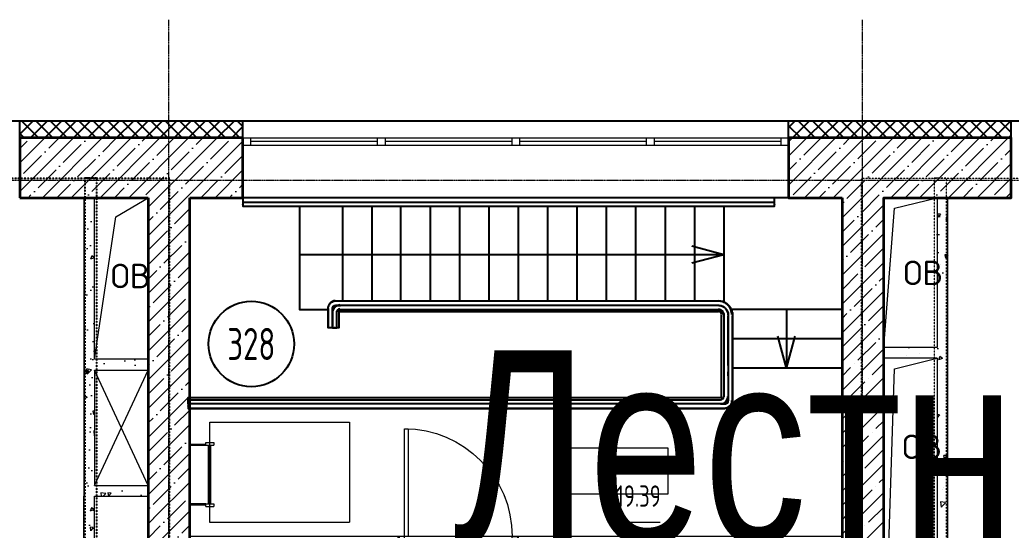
# Model space of a CAD drawing. Header units: millimetres. Extents: x 0 to 168960, y -92093 to 443706.
# Drawn here: x 34549 to 43835, y 348876 to 353653 of the extents above; entities that cross this region are included whole.
import ezdxf
from ezdxf.enums import TextEntityAlignment as Align

# ---------------------------------------------------------------- set-up
doc = ezdxf.new("R2018")
doc.units = ezdxf.units.MM
for name, pattern in [('334', [5, 4, -1]), ('HIDDEN', [0.375, 0.25, -0.125]), ('короткая штриховая', [282.222222, 141.111111, -141.111111]), ('осевая', [50.8, 31.75, -6.35, 6.35, -6.35])]:
    doc.linetypes.add(name, pattern=pattern)
for name, color, linetype, lineweight in [('_0', 7, 'Continuous', 15), ('АР_Двери', 250, 'Continuous', 9), ('АР_Названия помещений', 124, 'Continuous', 5), ('АР_Номер помещения', 1, 'Continuous', 25), ('АР_Окна БЛОК', 250, 'Continuous', 13), ('АР_Помещения_площадь', 19, 'Continuous', 9), ('АР_Фасад', 7, 'Continuous', 15), ('Балки.1', 7, 'Continuous', 9), ('Основная ГКЛ', 250, 'Continuous', 9), ('Специальное оборудование', 7, 'Continuous', 9)]:
    doc.layers.add(name, color=color, linetype=linetype, lineweight=lineweight)
doc.layers.add('АР_Сущ.Несущая стена', color=7, linetype='Continuous')
doc.styles.add('ISOCPEUR', font='isocpeur.ttf', dxfattribs={"height": 175})
doc.styles.add('PDF ISOCPEUR', font='isocpeur.ttf')
doc.styles.get("Standard").update_dxf_attribs({"font": 'arial.ttf'})
pattern_1 = [(45, (0, 65599.53), (-134.70384, 134.70384), []), (45, (134.7, 65599.53), (-134.70384, 134.70384), [238.125, -47.625, 0, -47.625])]
pattern_2 = [(225, (0, 65599.53), (67.35192, -67.35192), []), (315, (0, 65599.53), (67.35192, 67.35192), [])]

# ---------------------------------------------------------------- blocks, each defined once
blk = doc.blocks.new('ОКНО 5110')
at = {"layer": 'АР_Окна БЛОК', "color": 8, "ltscale": 0.1}
for points in [[(150061.5, -76460.3), (144951.5, -76460.3), (144951.5, -76390.3), (150061.5, -76390.3)], [(145021.5, -76460.3), (144951.5, -76460.3), (144951.5, -76390.3), (145021.5, -76390.3)], [(146282.4, -76460.3), (146212.4, -76460.3), (146212.4, -76390.3), (146282.4, -76390.3)], [(147543.3, -76460.3), (147473.3, -76460.3), (147473.3, -76390.3), (147543.3, -76390.3)], [(148802.4, -76460.3), (148732.4, -76460.3), (148732.4, -76390.3), (148802.4, -76390.3)], [(150061.5, -76460.3), (149991.5, -76460.3), (149991.5, -76390.3), (150061.5, -76390.3)]]:
    blk.add_lwpolyline(points, close=True, dxfattribs=at)
for points in [[(146212.4, -76425.3), (145021.5, -76425.3)], [(147473.3, -76425.3), (146282.4, -76425.3)], [(148732.4, -76425.3), (147543.3, -76425.3)], [(149991.5, -76425.3), (148802.4, -76425.3)]]:
    blk.add_lwpolyline(points, dxfattribs=at)
at = {"layer": 'АР_Фасад', "color": 8, "ltscale": 0.1}
blk.add_lwpolyline([(150061.5, -76950.3), (144951.5, -76950.3), (144951.5, -76390.3), (150061.5, -76390.3)], close=True, dxfattribs=at)
blk = doc.blocks.new('3 ЭТАЖ')
at = {"layer": 'АР_Сущ.Несущая стена', "ltscale": 0.1}
h = blk.add_hatch(dxfattribs=at)
h.set_pattern_fill('ANSI37', color=8, scale=30, angle=180)
h.set_pattern_definition(pattern_2)
h.paths.add_polyline_path([(144258.3, -10630.7), (142861.5, -10630.7), (142861.5, -10790.7), (144258.3, -10790.7)])
h.paths.add_polyline_path([(144951.5, -10630.7), (144258.3, -10630.7), (144258.3, -10790.7), (144951.5, -10790.7)])
h = blk.add_hatch(dxfattribs=at)
h.set_pattern_fill('ANSI37', color=8, scale=30, angle=180)
h.set_pattern_definition(pattern_2)
h.paths.add_polyline_path([(150758.3, -10630.7), (150061.5, -10630.7), (150061.5, -10790.7), (150758.3, -10790.7)])
h.paths.add_polyline_path([(152147.2, -10630.7), (150758.3, -10630.7), (150758.3, -10790.7), (152147.2, -10790.6)])
at = {"layer": 'АР_Сущ.Несущая стена', "lineweight": 13, "ltscale": 10000}
h = blk.add_hatch(dxfattribs=at)
h.set_pattern_fill('ANSI35', color=8, scale=30)
h.set_pattern_definition(pattern_1)
h.paths.add_polyline_path([(144951.5, -11180.3), (144258.3, -11180.3), (144258.3, -14350.7), (144453.3, -14350.7), (144453.3, -11350.7), (144935.1, -11350.7), (144935.1, -11348.9), (144951.5, -11348.9)])
h.paths.add_polyline_path([(144951.5, -10790.7), (144258.3, -10790.7), (144258.3, -11180.3), (144951.5, -11180.3)])
h.paths.add_polyline_path([(144258.3, -10790.7), (142861.5, -10790.7), (142861.5, -10860.7), (142861.5, -11180.3), (144258.3, -11180.3)])
h.paths.add_polyline_path([(144258.3, -11180.3), (142861.5, -11180.3), (142861.5, -11350.7), (144063.3, -11350.7), (144063.3, -14350.7), (144258.3, -14350.7)])
h = blk.add_hatch(dxfattribs=at)
h.set_pattern_fill('ANSI35', color=8, scale=30)
h.paths.add_polyline_path([(150758.3, -16150.7), (150953.3, -16150.7), (150953.3, -11350.7), (152147.2, -11350.9), (152147.2, -10790.6), (150758.3, -10790.7)])
h.paths.add_polyline_path([(150563.3, -16150.7), (150758.3, -16150.7), (150758.3, -10790.7), (150061.5, -10790.7), (150061.5, -11350.7), (150480.1, -11350.7), (150563.3, -11350.7)])
h = blk.add_hatch(dxfattribs=at)
h.set_pattern_fill('ANSI35', color=8, scale=30)
h.set_pattern_definition(pattern_1)
h.paths.add_polyline_path([(144258.3, -22980.3), (142861.5, -22980.3), (142861.5, -23345.7), (143903.3, -23345.7), (143903.3, -23836.6), (143973.3, -23836.6), (144258.3, -23836.6)])
h.paths.add_polyline_path([(144258.3, -14350), (144063.3, -14350), (144063.3, -22785.7), (142861.5, -22785.7), (142861.5, -22980.3), (144258.3, -22980.3)])
h.paths.add_polyline_path([(144453.3, -22980.3), (144258.3, -22980.3), (144258.3, -23836.6), (144453.3, -23836.6)])
h.paths.add_polyline_path([(144453.3, -14350), (144258.3, -14350), (144258.3, -22980.3), (144453.3, -22980.3)])
at = {"layer": 'АР_Сущ.Несущая стена', "color": 8, "linetype": 'Continuous', "lineweight": 35}
for p, q in [((144951.5, -10790.7), (142861.5, -10790.7)), ((142861.5, -10790.7), (142861.5, -11350.7)), ((144951.5, -11350.7), (144951.5, -10790.7)), ((142861.5, -11350.7), (144063.3, -11350.7)), ((144063.3, -11350.7), (144063.3, -14350.7)), ((144453.3, -14350.7), (144453.3, -11350.7)), ((144453.3, -11350.7), (144951.5, -11350.7)), ((144063.3, -14350.7), (144063.3, -22785.7)), ((144453.3, -23836.6), (144453.3, -14350.7))]:
    blk.add_line(p, q, dxfattribs=at)
at = {"layer": 'АР_Сущ.Несущая стена', "color": 8, "linetype": 'Continuous'}
blk.add_line((150480.1, -11350.7), (148779.7, -11350.7), dxfattribs=at)
at = {"layer": 'АР_Сущ.Несущая стена', "color": 8}
for p, q in [((149455.4, -11884.1), (145480.2, -11884.1)), ((144063.3, -14145.1), (144063.3, -12850.7))]:
    blk.add_line(p, q, dxfattribs=at)
at = {"layer": 'АР_Сущ.Несущая стена', "color": 8, "ltscale": 0.1}
for points in [[(124151.5, -10630.7), (175019.9, -10630.7), (175019.9, -23505.7), (173657.2, -23505.7)], [(142861.5, -10790.7), (142861.5, -10630.7)], [(144951.5, -10790.7), (144951.5, -10630.7)], [(150061.5, -10790.7), (150061.5, -10630.7)], [(152147.2, -10790.7), (152147.2, -10630.7)]]:
    blk.add_lwpolyline(points, dxfattribs=at)
at = {"layer": 'АР_Сущ.Несущая стена', "color": 8, "linetype": 'Continuous', "lineweight": 35, "flags": 128}
for points in [[(150563.3, -12946.7), (150563.3, -16150.7), (150953.3, -16150.7), (150953.3, -11350.7), (152147.2, -11350.9), (152147.2, -10790.6), (150061.5, -10790.7), (150061.5, -11350.7), (150563.3, -11350.7)], [(150563.3, -11350.7), (150563.3, -12950.7)]]:
    blk.add_lwpolyline(points, dxfattribs=at)
at = {"layer": 'АР_Сущ.Несущая стена', "color": 8, "linetype": 'короткая штриховая', "ltscale": 0.01}
for points in [[(141286.5, -11168.2), (144266.5, -11168.2)], [(143526.5, -11168.2), (143469, -11168.2), (143469, -22968.2), (143584, -22968.2), (143584, -11168.2), (143469, -11168.2)]]:
    blk.add_lwpolyline(points, dxfattribs=at)
at = {"layer": 'АР_Сущ.Несущая стена', "color": 8}
for points in [[(145865.5, -11393.1), (145895.1, -11393.1), (149493.5, -11393.1), (149523.1, -11393.1), (149929.5, -11393.1), (149929.5, -11350.7), (149523.1, -11350.7), (149518.9, -11350.7), (149514.6, -11350.7), (149510.4, -11350.7), (149506.2, -11350.7), (145907.8, -11350.7), (145903.6, -11350.7), (145899.3, -11350.7), (145895.1, -11350.7), (145890.9, -11350.7), (145886.6, -11350.7), (145882.4, -11350.7), (145878.2, -11350.7), (145873.9, -11350.7), (145869.7, -11350.7), (145865.5, -11350.7), (144951.1, -11350.7), (144951.1, -11393.1)], [(149497.7, -13018.7), (149497.7, -12980.6), (149497.7, -12997.5), (149497.7, -13001.7), (149497.7, -13006), (149497.7, -13010.2), (149497.7, -13014.4)]]:
    blk.add_lwpolyline(points, close=True, dxfattribs=at)
for points in [[(144951.1, -11393.1), (145865.5, -11393.1), (145869.7, -11393.1), (145873.9, -11393.1), (145878.2, -11393.1), (145882.4, -11393.1), (145886.6, -11393.1), (145890.9, -11393.1), (145895.1, -11393.1), (145899.3, -11393.1), (145903.6, -11393.1), (145907.8, -11393.1), (149506.2, -11393.1), (149510.4, -11393.1), (149514.6, -11393.1), (149518.9, -11393.1), (149523.1, -11393.1), (149929.5, -11393.1)], [(144951.1, -11393.1), (144951.1, -11431.2), (145865.5, -11431.2), (145869.7, -11431.2), (145873.9, -11431.2), (145878.2, -11431.2), (145882.4, -11431.2), (145886.6, -11431.2), (145890.9, -11431.2), (145895.1, -11431.2), (145899.3, -11431.2), (145903.6, -11431.2), (145907.8, -11431.2), (149506.2, -11431.2), (149510.4, -11431.2), (149514.6, -11431.2), (149518.9, -11431.2), (149523.1, -11431.2), (149929.5, -11431.2), (149929.5, -11393.1)], [(144951.1, -11414.2), (144951.1, -11410)], [(149929.5, -11410), (149929.5, -11414.2)], [(144951.1, -11431.2), (145865.5, -11431.2), (145895.1, -11431.2), (149493.5, -11431.2), (149523.1, -11431.2), (149929.5, -11431.2)], [(145480.2, -11431.2), (145480.2, -12396.4), (145751.2, -12396.4)], [(145882.4, -11431.2), (145882.4, -12315.9)], [(145882.4, -11431.2), (145882.4, -11596.3)], [(146157.6, -11431.2), (146157.6, -11596.3)], [(146157.6, -11431.2), (146157.6, -12315.9)], [(146428.5, -11431.2), (146428.5, -11596.3)], [(146428.5, -11431.2), (146428.5, -12315.9)], [(146703.7, -11431.2), (146703.7, -11596.3)], [(146703.7, -11431.2), (146703.7, -12315.9)], [(146978.9, -11431.2), (146978.9, -11596.3)], [(146978.9, -11431.2), (146978.9, -12315.9)], [(147254, -11431.2), (147254, -11596.3)], [(147254, -11431.2), (147254, -12315.9)], [(147529.2, -11431.2), (147529.2, -11596.3)], [(147529.2, -11431.2), (147529.2, -12315.9)], [(147804.4, -11431.2), (147804.4, -11596.3)], [(147804.4, -11431.2), (147804.4, -12315.9)], [(148079.5, -11431.2), (148079.5, -11596.3)], [(148079.5, -11431.2), (148079.5, -12315.9)], [(148354.7, -11431.2), (148354.7, -11596.3)], [(148354.7, -11431.2), (148354.7, -12315.9)], [(148629.9, -11431.2), (148629.9, -11596.3)], [(148629.9, -11431.2), (148629.9, -12315.9)], [(148905, -11431.2), (148905, -11596.3)], [(148905, -11431.2), (148905, -12315.9)], [(149180.2, -11431.2), (149180.2, -11596.3)], [(149180.2, -11431.2), (149180.2, -12315.9)], [(149455.4, -11431.2), (149455.4, -12328.6)], [(145882.4, -11757.1), (145882.4, -11994.2)], [(146157.6, -11757.1), (146157.6, -11994.2)], [(146428.5, -11757.1), (146428.5, -11994.2)], [(146703.7, -11757.1), (146703.7, -11994.2)], [(146978.9, -11757.1), (146978.9, -11994.2)], [(147254, -11757.1), (147254, -11994.2)], [(147529.2, -11757.1), (147529.2, -11994.2)], [(147804.4, -11757.1), (147804.4, -11994.2)], [(148079.5, -11757.1), (148079.5, -11994.2)], [(148354.7, -11757.1), (148354.7, -11994.2)], [(148629.9, -11757.1), (148629.9, -11994.2)], [(148905, -11757.1), (148905, -11994.2)], [(149180.2, -11757.1), (149180.2, -11994.2)], [(149455.4, -11884.1), (149154.8, -11803.7)], [(149455.4, -11884.1), (149154.8, -11964.6)], [(146428.5, -12150.8), (146428.5, -12315.9)], [(146703.7, -12150.8), (146703.7, -12315.9)], [(146978.9, -12150.8), (146978.9, -12315.9)], [(147254, -12150.8), (147254, -12315.9)], [(147529.2, -12150.8), (147529.2, -12315.9)], [(147804.4, -12150.8), (147804.4, -12315.9)], [(148079.5, -12150.8), (148079.5, -12315.9)], [(148354.7, -12150.8), (148354.7, -12315.9)], [(148629.9, -12150.8), (148629.9, -12315.9)], [(148905, -12150.8), (148905, -12315.9)], [(149180.2, -12150.8), (149180.2, -12315.9)], [(145751.2, -12387.9), (145751.2, -12569.9), (145751.2, -12387.9), (145751.2, -12383.7), (145751.2, -12379.4), (145751.2, -12375.2), (145751.2, -12371), (145755.4, -12366.7), (145755.4, -12362.5), (145755.4, -12358.3), (145759.6, -12354), (145759.6, -12349.8), (145763.9, -12345.6), (145768.1, -12341.3), (145772.3, -12337.1), (145772.3, -12332.9), (145776.6, -12332.9), (145780.8, -12328.6), (145785, -12328.6), (145785, -12324.4), (145789.3, -12324.4), (145793.5, -12324.4), (145797.7, -12320.2), (145802, -12320.2), (145806.2, -12320.2), (145810.4, -12315.9), (145814.7, -12315.9), (145818.9, -12315.9), (145848.5, -12315.9), (145852.8, -12315.9), (145857, -12315.9), (145861.2, -12315.9), (145865.5, -12315.9), (145869.7, -12315.9), (145873.9, -12315.9), (145878.2, -12315.9), (145882.4, -12315.9), (145886.6, -12315.9), (145890.9, -12315.9), (149413, -12315.9), (149417.3, -12315.9), (149421.5, -12315.9), (149425.7, -12320.2), (149430, -12320.2), (149438.4, -12320.2), (149442.7, -12320.2), (149446.9, -12324.4), (149451.1, -12324.4), (149455.4, -12328.6), (149459.6, -12328.6), (149463.8, -12332.9), (149472.3, -12332.9), (149476.5, -12337.1), (149480.8, -12341.3), (149485, -12341.3), (149489.2, -12345.6), (149493.5, -12349.8), (149493.5, -12354), (149497.7, -12358.3), (149501.9, -12358.3), (149506.2, -12362.5), (149510.4, -12366.7), (149510.4, -12371), (149514.6, -12375.2), (149518.9, -12379.4), (149518.9, -12383.7), (149523.1, -12392.1), (149523.1, -12396.4), (149527.3, -12400.6), (149527.3, -12404.8), (149531.6, -12409.1), (149531.6, -12413.3), (149531.6, -12417.5), (149535.8, -12426), (149535.8, -12430.2), (149535.8, -12434.5), (149535.8, -12438.7), (149535.8, -12447.2), (149535.8, -12980.6), (149535.8, -13018.7), (149535.8, -13251.5), (149535.8, -13018.7), (149535.8, -13014.4), (149535.8, -13010.2), (149535.8, -13006), (149535.8, -13001.7), (149535.8, -12997.5), (149535.8, -12455.6)], [(145818.9, -12315.9), (145848.5, -12315.9), (145878.2, -12315.9), (149404.6, -12315.9)], [(145789.3, -12387.9), (145789.3, -12426), (145789.3, -12387.9), (145789.3, -12383.7), (145789.3, -12379.4), (145793.5, -12379.4), (145793.5, -12375.2), (145793.5, -12371), (145797.7, -12371), (145797.7, -12366.7), (145802, -12362.5), (145806.2, -12362.5), (145806.2, -12358.3), (145810.4, -12358.3), (145814.7, -12358.3), (145818.9, -12358.3), (145848.5, -12358.3), (145852.8, -12358.3), (145857, -12358.3), (145861.2, -12358.3), (145848.5, -12358.3), (145818.9, -12358.3)], [(145789.3, -12569.9), (145789.3, -12426), (145789.3, -12569.9), (145831.6, -12569.9), (145831.6, -12426), (145831.6, -12421.8), (145831.6, -12417.5), (145831.6, -12413.3), (145835.8, -12413.3), (145835.8, -12409.1), (145840.1, -12409.1), (145840.1, -12404.8), (145844.3, -12404.8), (145844.3, -12400.6), (145848.5, -12400.6), (145852.8, -12396.4), (145857, -12396.4), (145861.2, -12396.4), (145865.5, -12396.4), (149404.6, -12396.4)], [(149404.6, -12417.5), (145865.5, -12417.5), (145848.5, -12417.5), (145848.5, -12569.9), (145831.6, -12569.9)], [(145831.6, -12569.9), (145831.6, -12426)], [(149404.6, -12358.3), (145865.5, -12358.3), (145861.2, -12358.3), (145865.5, -12358.3)], [(145861.2, -12396.4), (145865.5, -12396.4)], [(149408.8, -12358.3), (149413, -12358.3), (145873.9, -12358.3)], [(145873.9, -12396.4), (149413, -12396.4), (149417.3, -12396.4), (149421.5, -12400.6), (149425.7, -12400.6), (149430, -12404.8), (149434.2, -12404.8), (149434.2, -12409.1), (149438.4, -12409.1), (149442.7, -12409.1), (149442.7, -12413.3), (149442.7, -12417.5), (149446.9, -12417.5), (149446.9, -12421.8), (149451.1, -12421.8), (149451.1, -12426), (149451.1, -12430.2), (149455.4, -12434.5), (149455.4, -12438.7), (149455.4, -12442.9), (149455.4, -12447.2), (149455.4, -12451.4), (149455.4, -12455.6), (149455.4, -12921.3)], [(149726.3, -12396.4), (149523.1, -12396.4)], [(150563.3, -12396.4), (149535.8, -12396.4)], [(150120, -12396.4), (149882.9, -12396.4)], [(150043.2, -12396.4), (150043.2, -12671.5), (150043.2, -12946.7), (149962.8, -12646.1)], [(150563.3, -12396.4), (150364.4, -12396.4)], [(144438.8, -13243), (144438.8, -13221.9), (149434.2, -13221.9), (149434.2, -12997.5), (149434.2, -12447.2)], [(149455.4, -12447.2), (149455.4, -12980.6), (149455.4, -13018.7), (149455.4, -13213.4)], [(149455.4, -12459.9), (149455.4, -12455.6)], [(149455.4, -12455.6), (149455.4, -12455.6)], [(149497.7, -12921.3), (149497.7, -12455.6)], [(145789.3, -12569.9), (145772.3, -12569.9), (145768.1, -12569.9), (145751.2, -12569.9)], [(145814.7, -12569.9), (145806.2, -12569.9)], [(149730.5, -12671.5), (149535.8, -12671.5)], [(150563.3, -12671.5), (149535.8, -12671.5)], [(150128.5, -12671.5), (149887.2, -12671.5)], [(150043.2, -12946.7), (150123.7, -12646.1)], [(150563.3, -12671.5), (150368.6, -12671.5)], [(149455.4, -12980.6), (149455.4, -12997.5), (149455.4, -13018.7)], [(150563.3, -12946.7), (149535.8, -12946.7)], [(149425.7, -13281.1), (144438.8, -13281.1), (144438.8, -13243), (149425.7, -13243)], [(149497.7, -13251.5), (149497.7, -13213.4), (149497.7, -13251.5), (149493.5, -13255.7), (149493.5, -13260), (149493.5, -13264.2), (149493.5, -13268.4), (149489.2, -13268.4), (149489.2, -13272.7), (149485, -13272.7), (149485, -13276.9), (149480.8, -13276.9), (149476.5, -13281.1), (149472.3, -13281.1), (149468.1, -13281.1), (149463.8, -13281.1), (149425.7, -13281.1), (149463.8, -13281.1)], [(144438.8, -13281.1), (144438.8, -13323.5), (149463.8, -13323.5), (144438.8, -13323.5)], [(144438.8, -13302.3), (144438.8, -13298.1)]]:
    blk.add_lwpolyline(points, dxfattribs=at)
blk.add_lwpolyline([(149413, -12358.3, -0.366308), (149497.7, -12447.2), (149497.7, -12980.6), (149497.7, -13018.7), (149497.7, -13213.4)], format="xyb", dxfattribs=at)
for centre, radius, start, end in [((145816.8, -12385.8), 69.9, 89.99999, 180.00001), ((149402.5, -12445.1), 129.1, 359.99999, 90.00001), ((145859.1, -12423.9), 69.9, 89.99999, 180.00001), ((145861.7, -12430.8), 72.5, 90.32812, 176.20048), ((145859.1, -12423.9), 31.8, 89.99996, 180.00004), ((149402.5, -12445.1), 48.7, 63.07788, 90.00008), ((149402.5, -12445.1), 48.7, 0.00003, 89.99997), ((149402.5, -12445.1), 31.8, 359.99996, 90.00004), ((149402.8, -12452.8), 95.1, 3.39485, 83.81078), ((149402.5, -12445.1), 48.7, 35.07391, 54.92609), ((149402.5, -12445.1), 48.7, 4.8945, 24.47766), ((149402.5, -12445.1), 91, 43.53361, 46.02737), ((149402.5, -12445.1), 91, 20.53864, 24.04916), ((149423.6, -13211.3), 31.8, 269.99996, 0.00004), ((149423.6, -13211.3), 69.9, 269.99999, 0.00001), ((149461.7, -13249.4), 31.8, 269.99996, 0.00004), ((149461.7, -13249.4), 69.9, 269.99999, 0.00001), ((149463.5, -13251.2), 72.3, 270.23973, 359.76027)]:
    blk.add_arc(centre, radius, start, end, dxfattribs=at)
at = {"layer": 'Балки.1', "color": 8, "linetype": 'короткая штриховая', "ltscale": 0.01}
for points in [[(144266.5, -22968.2), (144266.5, -11168.2)], [(153724.9, -22968.2), (150744.9, -22968.2), (150744.9, -11168.2), (153724.9, -11168.2)], [(151484.9, -11168.2), (151427.4, -11168.2), (151427.4, -22968.2), (151542.4, -22968.2), (151542.4, -11168.2), (151427.4, -11168.2)]]:
    blk.add_lwpolyline(points, dxfattribs=at)
at = {"layer": 'АР_Сущ.Несущая стена', "color": 8}
blk.add_blockref('ОКНО 5110', (0, 65599.5), dxfattribs=at)
blk = doc.blocks.new('*U441')
at = {"layer": 'АР_Двери', "color": 8}
for points in [[(50, 0), (0, 0), (0, 100), (50, 100)], [(1060, 0), (1110, 0), (1110, 100), (1060, 100)], [(50, -1010), (85, -1010), (85, 0), (50, 0)]]:
    blk.add_lwpolyline(points, close=True, dxfattribs=at)
blk.add_arc((50, 0), 1010, 270, 0, dxfattribs=at)
at = {"layer": 'Основная ГКЛ', "color": 8, "linetype": 'HIDDEN', "ltscale": 5}
for p, q in [((-10, 0), (-10, 100)), ((1120, 100), (1120, 0))]:
    blk.add_line(p, q, dxfattribs=at)
blk = doc.blocks.new('*U355')
at = {"layer": 'АР_Номер помещения', "color": 8}
blk.add_circle((-21560.5, 1965.3), 400, dxfattribs=at)
at = {"layer": 'АР_Помещения_площадь', "color": 8}
blk.add_line((-17730.5, 295.3), (-18152.8, 295.3), dxfattribs=at)
at = {"color": 8, "style": 'ISOCPEUR', "width": 0.7, "flags": 1}
blk.add_attdef('КАТЕГОРИЯ', (-499.2, -2092.2), '', height=250, dxfattribs=at)
at = {"layer": 'АР_Номер помещения', "color": 8, "style": 'ISOCPEUR', "width": 0.7}
blk.add_attdef('НОМЕР_ПОМЕЩЕНИЯ', text='', height=300, dxfattribs=at).set_placement((-21560.5, 1965.3), align=Align.MIDDLE_CENTER)
at = {"layer": 'АР_Помещения_площадь', "color": 8, "lineweight": 30, "width": 0.7, "flags": 104}
blk.add_attdef('ИМЯ_ПОМЕЩЕНИЯ', text='', height=100, dxfattribs=at).set_placement((157.6, 1217.1), align=Align.MIDDLE_CENTER)
at = {"layer": 'АР_Помещения_площадь', "color": 8, "style": 'ISOCPEUR', "width": 0.7}
blk.add_attdef('ПЛОЩАДЬ_ПОМЕЩЕНИЯ', text='', height=200, dxfattribs=at).set_placement((-17725.6, 541.8), align=Align.MIDDLE_RIGHT)
blk = doc.blocks.new('лестн')
at = {"layer": 'Специальное оборудование', "color": 8}
for p, q in [((45059.8, 218691.9), (45059.8, 218666.9)), ((45136, 218691.9), (45059.8, 218691.9)), ((45059.8, 218691.9), (45059.8, 218666.9)), ((45136, 218691.9), (45059.8, 218691.9)), ((45059.8, 218691.9), (45059.8, 218666.9)), ((45136, 218691.9), (45059.8, 218691.9)), ((45059.8, 218691.9), (45059.8, 218666.9)), ((45136, 218691.9), (45059.8, 218691.9)), ((45059.8, 218691.9), (45059.8, 218666.9)), ((45136, 218691.9), (45059.8, 218691.9)), ((45059.8, 218691.9), (45059.8, 218666.9)), ((45136, 218691.9), (45059.8, 218691.9)), ((45136, 218666.9), (45136, 218691.9)), ((45136, 218666.9), (45136, 218691.9)), ((45136, 218666.9), (45136, 218691.9)), ((45136, 218666.9), (45136, 218691.9)), ((45136, 218666.9), (45136, 218691.9)), ((45136, 218666.9), (45136, 218691.9)), ((45279, 218673.9), (45279, 218741.9)), ((45279, 218741.9), (45286, 218741.9)), ((45279, 218673.9), (45279, 218741.9)), ((45279, 218741.9), (45286, 218741.9)), ((45279, 218673.9), (45279, 218741.9)), ((45279, 218741.9), (45286, 218741.9)), ((45279, 218673.9), (45279, 218741.9)), ((45279, 218741.9), (45286, 218741.9)), ((45279, 218673.9), (45279, 218741.9)), ((45279, 218741.9), (45286, 218741.9)), ((45279, 218673.9), (45279, 218741.9)), ((45279, 218741.9), (45286, 218741.9)), ((45286, 218741.9), (45286, 218666.9)), ((45286, 218741.9), (45286, 218666.9)), ((45286, 218741.9), (45286, 218666.9)), ((45286, 218741.9), (45286, 218666.9)), ((45286, 218741.9), (45286, 218666.9)), ((45286, 218741.9), (45286, 218666.9)), ((45136, 218666.9), (45059.8, 218666.9)), ((45136, 218666.9), (45059.8, 218666.9)), ((45136, 218666.9), (45059.8, 218666.9)), ((45136, 218666.9), (45059.8, 218666.9)), ((45136, 218666.9), (45059.8, 218666.9)), ((45136, 218666.9), (45059.8, 218666.9)), ((45090.6, 218666.9), (45090.6, 218116.9)), ((45090.6, 218666.9), (45090.6, 218116.9)), ((45090.6, 218666.9), (45090.6, 218116.9)), ((45090.6, 218666.9), (45090.6, 218116.9)), ((45090.6, 218666.9), (45090.6, 218116.9)), ((45090.6, 218666.9), (45090.6, 218116.9)), ((45110.6, 218116.9), (45110.6, 218666.9)), ((45110.6, 218116.9), (45110.6, 218666.9)), ((45110.6, 218116.9), (45110.6, 218666.9)), ((45110.6, 218116.9), (45110.6, 218666.9)), ((45110.6, 218116.9), (45110.6, 218666.9)), ((45110.6, 218116.9), (45110.6, 218666.9)), ((45136, 218673.9), (45279, 218673.9)), ((45136, 218673.9), (45279, 218673.9)), ((45136, 218673.9), (45279, 218673.9)), ((45136, 218673.9), (45279, 218673.9)), ((45136, 218673.9), (45279, 218673.9)), ((45136, 218673.9), (45279, 218673.9)), ((45286, 218666.9), (45136, 218666.9)), ((45286, 218666.9), (45136, 218666.9)), ((45286, 218666.9), (45136, 218666.9)), ((45286, 218666.9), (45136, 218666.9)), ((45286, 218666.9), (45136, 218666.9)), ((45286, 218666.9), (45136, 218666.9)), ((45059.8, 218116.9), (45059.8, 218091.9)), ((45136, 218116.9), (45059.8, 218116.9)), ((45059.8, 218116.9), (45059.8, 218091.9)), ((45136, 218116.9), (45059.8, 218116.9)), ((45059.8, 218116.9), (45059.8, 218091.9)), ((45136, 218116.9), (45059.8, 218116.9)), ((45059.8, 218116.9), (45059.8, 218091.9)), ((45136, 218116.9), (45059.8, 218116.9)), ((45059.8, 218116.9), (45059.8, 218091.9)), ((45136, 218116.9), (45059.8, 218116.9)), ((45059.8, 218116.9), (45059.8, 218091.9)), ((45136, 218116.9), (45059.8, 218116.9)), ((45136, 218091.9), (45059.8, 218091.9)), ((45136, 218091.9), (45059.8, 218091.9)), ((45136, 218091.9), (45059.8, 218091.9)), ((45136, 218091.9), (45059.8, 218091.9)), ((45136, 218091.9), (45059.8, 218091.9)), ((45136, 218091.9), (45059.8, 218091.9)), ((45136, 218116.9), (45286, 218116.9)), ((45136, 218091.9), (45136, 218116.9)), ((45136, 218116.9), (45286, 218116.9)), ((45136, 218091.9), (45136, 218116.9)), ((45136, 218116.9), (45286, 218116.9)), ((45136, 218091.9), (45136, 218116.9)), ((45136, 218116.9), (45286, 218116.9)), ((45136, 218091.9), (45136, 218116.9)), ((45136, 218116.9), (45286, 218116.9)), ((45136, 218091.9), (45136, 218116.9)), ((45136, 218116.9), (45286, 218116.9)), ((45136, 218091.9), (45136, 218116.9)), ((45279, 218109.9), (45136, 218109.9)), ((45279, 218109.9), (45136, 218109.9)), ((45279, 218109.9), (45136, 218109.9)), ((45279, 218109.9), (45136, 218109.9)), ((45279, 218109.9), (45136, 218109.9)), ((45279, 218109.9), (45136, 218109.9)), ((45279, 218041.9), (45279, 218109.9)), ((45279, 218041.9), (45279, 218109.9)), ((45279, 218041.9), (45279, 218109.9)), ((45279, 218041.9), (45279, 218109.9)), ((45279, 218041.9), (45279, 218109.9)), ((45279, 218041.9), (45279, 218109.9)), ((45286, 218041.9), (45279, 218041.9)), ((45286, 218041.9), (45279, 218041.9)), ((45286, 218041.9), (45279, 218041.9)), ((45286, 218041.9), (45279, 218041.9)), ((45286, 218041.9), (45279, 218041.9)), ((45286, 218041.9), (45279, 218041.9)), ((45286, 218116.9), (45286, 218041.9)), ((45286, 218116.9), (45286, 218041.9)), ((45286, 218116.9), (45286, 218041.9)), ((45286, 218116.9), (45286, 218041.9)), ((45286, 218116.9), (45286, 218041.9)), ((45286, 218116.9), (45286, 218041.9))]:
    blk.add_line(p, q, dxfattribs=at)

msp = doc.modelspace()

# ---------------------------------------------------------------- hatches: boundary and pattern name
at = {"layer": '_0', "ltscale": 100}
h = msp.add_hatch(dxfattribs=at)
h.set_pattern_fill('AR-CONC', color=256, scale=2, angle=180)
h.set_pattern_definition([(230, (9589.47, 428926.23), (-364.3693, 31.8782), [38.1, -419.1]), (175, (9589.47, 428926.23), (70.4868, -382.1137), [30.48, -335.2812]), (280.45144, (9559.1, 428928.9), (-293.8825, -350.2355), [32.38, -356.1805]), (226.1842, (9589.47, 428824.63), (-542.158, 84.0847), [57.15, -628.65]), (276.63556, (9544.3, 428831.64), (-474.8083, -494.8522), [48.57, -534.2712]), (171.18415, (9589.47, 428824.63), (-474.8083, -494.8522), [45.72, -502.9195]), (201, (9538.67, 428850.03), (-303.2288, 204.5304), [38.1, -419.1]), (146, (9538.67, 428850.03), (-123.604, -368.376), [30.48, -335.28]), (251.45144, (9513.4, 428867.07), (-426.8328, -163.8455), [32.38, -356.1799]), (217.5, (9589.47, 428926.23), (-6.1772, -169.11008), [0, -331.216, 0, -340.36, 0, -336.55]), (187.5, (9589.47, 428926.23), (-133.63933, -200.36115), [0, -194.056, 0, -323.596, 0, -128.27]), (147.5, (9702.75, 428926.23), (-271.1812, 11.45749), [0, -127, 0, -396.24, 0, -525.78]), (137.5, (9753.55, 428926.23), (-296.25836, -50.853), [0, -165.1, 0, -263.144, 0, -373.38])])
h.paths.add_polyline_path([(35248.694, 351975.97), (35148.694, 351975.97), (35148.694, 349193.615), (35852.179, 349193.615), (35852.179, 349293.615), (35248.694, 349293.615), (35248.694, 350374.369), (35852.179, 350374.369), (35852.179, 350475.97), (35248.694, 350475.97)])
h = msp.add_hatch(dxfattribs=at)
h.set_pattern_fill('AR-CONC', color=256, scale=2, angle=180)
h.set_pattern_definition([(230, (9244.18, 508564.75), (-364.36934, 31.87817), [38.1, -419.1]), (175, (9244.18, 508564.75), (70.48684, -382.1137), [30.48, -335.2812]), (280.45144, (9213.8, 508567.4), (-293.8825, -350.2355), [32.38, -356.1805]), (226.1842, (9244.2, 508463.15), (-542.1581, 84.0847), [57.15, -628.65]), (276.63556, (9199, 508470.16), (-474.8083, -494.8522), [48.57, -534.2712]), (171.18415, (9244.2, 508463.15), (-474.8083, -494.8522), [45.72, -502.9195]), (201, (9193.38, 508488.55), (-303.2288, 204.5304), [38.1, -419.1]), (146, (9193.38, 508488.55), (-123.60406, -368.3759), [30.48, -335.28]), (251.45144, (9168.1, 508505.6), (-426.83284, -163.84554), [32.38, -356.1799]), (217.5, (9244.18, 508564.75), (-6.17721, -169.11008), [0, -331.216, 0, -340.36, 0, -336.55]), (187.5, (9244.18, 508564.75), (-133.63933, -200.36115), [0, -194.056, 0, -323.596, 0, -128.27]), (147.5, (9357.46, 508564.75), (-271.18119, 11.45749), [0, -127, 0, -396.24, 0, -525.78]), (137.5, (9408.26, 508564.75), (-296.25836, -50.85298), [0, -165.1, 0, -263.144, 0, -373.38])])
h.paths.add_polyline_path([(42641.278, 350587.953), (42641.278, 350467.953), (43141.278, 350467.953), (43141.278, 347280.501), (42641.278, 347280.501), (42641.378, 347187.275), (43242.779, 347187.275), (43242.879, 351987.953), (43141.278, 351987.953), (43141.278, 350587.953)])
at = {"layer": '_0'}
h = msp.add_hatch(dxfattribs=at)
h.set_pattern_fill('AR-CONC', color=256, scale=2, angle=180)
h.set_pattern_definition([(230, (-108312.07, 363338.7), (-364.36934, 31.8782), [38.1, -419.1]), (175, (-108312.07, 363338.7), (70.4868, -382.1137), [30.48, -335.2812]), (280.45144, (-108342.43, 363341.36), (-293.8825, -350.2355), [32.38, -356.1805]), (226.1842, (-108312.07, 363237.1), (-542.1581, 84.0847), [57.15, -628.65]), (276.63556, (-108357.25, 363244.1), (-474.8083, -494.8522), [48.57, -534.2712]), (171.18415, (-108312.07, 363237.1), (-474.8083, -494.8522), [45.72, -502.9195]), (201, (-108362.87, 363262.5), (-303.2288, 204.5304), [38.1, -419.1]), (146, (-108362.87, 363262.5), (-123.6041, -368.3759), [30.48, -335.28]), (251.45144, (-108388.14, 363279.55), (-426.8328, -163.8455), [32.38, -356.1799]), (217.5, (-108312.07, 363338.7), (-6.17721, -169.11008), [0, -331.216, 0, -340.36, 0, -336.55]), (187.5, (-108312.07, 363338.7), (-133.63933, -200.36115), [0, -194.056, 0, -323.596, 0, -128.27]), (147.5, (-108198.78, 363338.7), (-271.18119, 11.45749), [0, -127, 0, -396.24, 0, -525.78]), (137.5, (-108147.98, 363338.7), (-296.25836, -50.853), [0, -165.1, 0, -263.144, 0, -373.38])])
h.paths.add_polyline_path([(35248.752, 349193.615), (35148.694, 349193.615), (35149.678, 347691.084), (35249.621, 347691.084)])
h.paths.add_polyline_path([(35249.678, 344645.541), (35149.678, 344645.541), (35149.678, 343144.82), (35249.678, 343144.82)])

# ---------------------------------------------------------------- linework, layer by layer
at = {"layer": '_0', "linetype": 'осевая', "ltscale": 0.3}
for p, q in [((35943.707, 333153.426), (35943.707, 353653.426)), ((42443.707, 333153.426), (42443.707, 353653.426)), ((1843.707, 352153.426), (70093.707, 352153.426))]:
    msp.add_line(p, q, dxfattribs=at)
at = {"layer": '_0'}
for p, q in [((35248.694, 350475.97), (35248.694, 351987.97)), ((35751.278, 350475.97), (35248.694, 350475.97)), ((35751.278, 349193.615), (35751.278, 350487.97))]:
    msp.add_line(p, q, dxfattribs=at)
for points in [[(35148.694, 351987.97), (35148.694, 349193.615)], [(35250.294, 350475.97), (35450.01, 351809.463), (35751.278, 351987.97)], [(42641.278, 347187.275), (43242.879, 347187.275), (43242.879, 351994.303), (43141.278, 351987.953), (43141.278, 350586.241)], [(42641.278, 350587.953), (42742.879, 351890.586), (43141.278, 351987.904)], [(43141.278, 350586.241), (42641.278, 350586.241)], [(43141.278, 350486.241), (43141.278, 347280.501), (42641.278, 347280.501)], [(42641.278, 347280.501), (42742.879, 350387.2), (43141.278, 350486.241)], [(43141.278, 350486.241), (42641.278, 350486.241)], [(35248.694, 350374.369), (35751.278, 350374.369)], [(35248.694, 350374.369), (35248.694, 349293.615)], [(35751.278, 349293.615), (35248.694, 350374.369)], [(35248.694, 349293.615), (35751.278, 350374.369)], [(36126.773, 350036.391), (36126.773, 350040.624)], [(35248.694, 349293.615), (35751.278, 349293.615)], [(35248.752, 349193.615), (35751.278, 349193.615)]]:
    msp.add_lwpolyline(points, dxfattribs=at)
for points in [[(42251.278, 348815.224), (36141.278, 348815.224), (36141.278, 351987.97), (42251.278, 351987.97)], [(39585.006, 349216.849), (40620.921, 349216.849), (40620.921, 349644.618), (39585.006, 349644.618)]]:
    msp.add_lwpolyline(points, close=True, dxfattribs=at)
at = {"layer": '_0', "linetype": '334', "lineweight": 9, "ltscale": 0.5}
msp.add_lwpolyline([(36330.134, 349886.134), (37636.69, 349886.134), (37636.69, 348947.673), (36330.134, 348947.673)], close=True, dxfattribs=at)
at = {"layer": '_0', "ltscale": 0.1}
for points in [[(35149.678, 347691.084), (35148.694, 349193.615)], [(35249.621, 347691.084), (35248.752, 349193.615)]]:
    msp.add_lwpolyline(points, dxfattribs=at)

# ---------------------------------------------------------------- block references
at = {"layer": '_0'}
msp.add_blockref('3 ЭТАЖ', (-108312.067, 363338.701), dxfattribs=at)
ref = msp.add_blockref('*U355', (58278.426, 348653.359), dxfattribs=at)
ref.add_attrib('НОМЕР_ПОМЕЩЕНИЯ', '328', dxfattribs={"layer": 'АР_Номер помещения', "color": 8, "height": 300, "style": 'ISOCPEUR', "width": 0.7}).set_placement((36717.933, 350618.701), align=Align.MIDDLE_CENTER)
lines = msp.add_mtext('\\W0.8000;Лестничная клетка', dxfattribs={"layer": 'АР_Названия помещений', "color": 8, "insert": (38607.933, 350558.701), "char_height": 1807.9325, "width": 1779.62855, "attachment_point": 1})
ref.add_attrib('ИМЯ_ПОМЕЩЕНИЯ', '', (38607.933, 350558.701), dxfattribs={"flags": 104}).embed_mtext(lines)
ref.add_attrib('ПЛОЩАДЬ_ПОМЕЩЕНИЯ', '19.39', dxfattribs={"layer": 'АР_Помещения_площадь', "color": 8, "height": 200, "style": 'ISOCPEUR', "width": 0.7}).set_placement((40552.819, 349195.207), align=Align.MIDDLE_RIGHT)
at = {"layer": '_0', "linetype": 'Continuous', "ltscale": 2, "xscale": -1, "rotation": 180}
msp.add_blockref('*U441', (38101.278, 348815.224), dxfattribs=at)
at = {"layer": '_0', "xscale": -1}
msp.add_blockref('лестн', (81427.317, 131004.08), dxfattribs=at)

# ---------------------------------------------------------------- texts
at = {"layer": '_0', "lineweight": 5, "ltscale": 0.1, "char_height": 229.1932, "attachment_point": 7, "style": 'PDF ISOCPEUR'}
for insert in [(35400.462, 351140.959), (42824.527, 351169.645), (42814.115, 349541.151)]:
    msp.add_mtext('ОВ', dxfattribs=dict(at, insert=insert))

doc.saveas('drawing.dxf')
